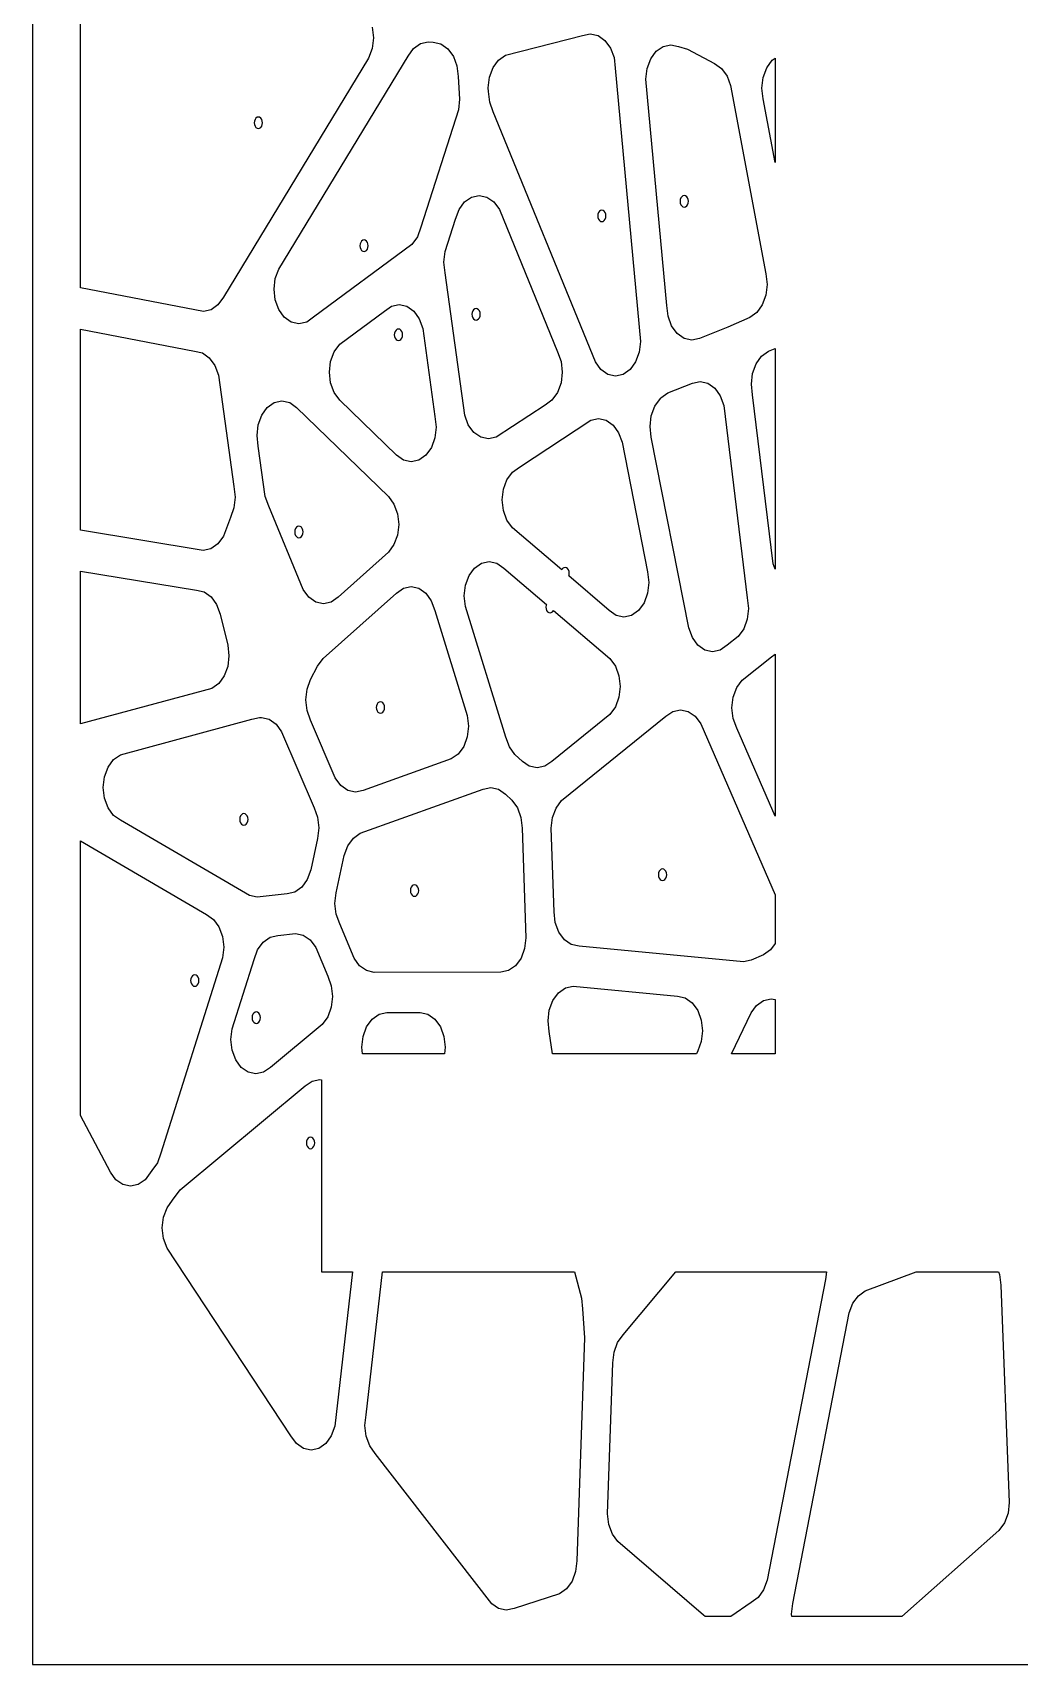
# Model space of a CAD drawing. Header units: metres. Extents: x 5 to 4553, y 5 to 890.
# Drawn here: x 2867 to 3176, y 5 to 516 of the extents above; entities that cross this region are included whole.
import ezdxf

# ---------------------------------------------------------------- set-up
doc = ezdxf.new("R2010")
doc.units = ezdxf.units.M

msp = doc.modelspace()

# ---------------------------------------------------------------- linework, layer by layer
for p, q in [((2867, 890), (2867, 5)), ((2882, 435.914), (2882, 546.756)), ((2973.27, 517.437), (2973.65, 514.1)), ((2973.65, 514.1), (2973.27, 510.763)), ((2984.52, 508.448), (2986.25, 510.837)), ((2986.25, 510.837), (2988.42, 512.371)), ((2988.42, 512.371), (2990.83, 512.9)), ((2990.83, 512.9), (2992.37, 512.794)), ((2992.37, 512.794), (2994.78, 512.265)), ((2994.78, 512.265), (2996.96, 510.731)), ((3014.99, 508.736), (3039.14, 514.881)), ((3039.14, 514.881), (3041.55, 515.41)), ((3041.55, 515.41), (3043.96, 514.881)), ((3043.96, 514.881), (3046.13, 513.347)), ((3046.13, 513.347), (3047.86, 510.958)), ((3047.86, 510.958), (3048.97, 507.947)), ((3062.18, 509.931), (3064.35, 511.465)), ((3064.35, 511.465), (3066.76, 511.994)), ((3066.76, 511.994), (3069.17, 511.465)), ((3069.17, 511.465), (3071.92, 510.549)), ((2972.16, 507.752), (2926.74, 432.92)), ((2944.05, 441.768), (2984.52, 508.448)), ((2973.27, 510.763), (2972.16, 507.752)), ((2996.96, 510.731), (2998.68, 508.342)), ((2998.68, 508.342), (2999.79, 505.331)), ((3011.09, 504.812), (3012.82, 507.202)), ((3012.82, 507.202), (3014.99, 508.736)), ((3048.97, 507.947), (3049.35, 504.61)), ((3059.35, 504.531), (3060.45, 507.542)), ((3060.45, 507.542), (3062.18, 509.931)), ((3071.92, 510.549), (3080.43, 506.115)), ((3080.43, 506.115), (3082.61, 504.581)), ((3096.75, 504.777), (3098.47, 507.167)), ((3098.47, 507.167), (3099.39, 507.816)), ((3099.39, 507.816), (3099.39, 475.074)), ((2999.79, 505.331), (3000.17, 501.994)), ((3000.17, 501.994), (3000.63, 494.952)), ((3009.6, 498.464), (3009.99, 501.802)), ((3009.99, 501.802), (3011.09, 504.812)), ((3049.35, 504.61), (3057.23, 419.044)), ((3058.96, 501.194), (3059.35, 504.531)), ((3065.5, 430.307), (3058.96, 501.194)), ((3082.61, 504.581), (3084.33, 502.192)), ((3084.33, 502.192), (3085.44, 499.181)), ((3095.26, 498.429), (3095.64, 501.767)), ((3095.64, 501.767), (3096.75, 504.777)), ((3009.68, 497.296), (3009.6, 498.464)), ((3010.06, 493.959), (3009.68, 497.296)), ((3085.44, 499.181), (3096.49, 440.256)), ((3095.64, 495.092), (3095.26, 498.429)), ((3000.25, 491.614), (2988.52, 454.889)), ((3000.63, 494.952), (3000.25, 491.614)), ((3011.17, 490.948), (3010.06, 493.959)), ((3043.12, 412.695), (3011.17, 490.948)), ((3099.39, 475.074), (3095.64, 495.092)), ((2936.42, 488.102), (2936.35, 487.546)), ((2936.35, 487.546), (2936.42, 486.99)), ((2936.6, 488.604), (2936.42, 488.102)), ((2936.42, 486.99), (2936.6, 486.488)), ((2936.89, 489.002), (2936.6, 488.604)), ((2936.6, 486.488), (2936.89, 486.09)), ((2937.25, 489.258), (2936.89, 489.002)), ((2936.89, 486.09), (2937.25, 485.834)), ((2937.65, 489.346), (2937.25, 489.258)), ((2937.25, 485.834), (2937.65, 485.746)), ((2938.05, 489.258), (2937.65, 489.346)), ((2937.65, 485.746), (2938.05, 485.834)), ((2938.42, 489.002), (2938.05, 489.258)), ((2938.05, 485.834), (2938.42, 486.09)), ((2938.7, 488.604), (2938.42, 489.002)), ((2938.42, 486.09), (2938.7, 486.488)), ((2938.89, 488.102), (2938.7, 488.604)), ((2938.7, 486.488), (2938.89, 486.99)), ((2938.95, 487.546), (2938.89, 488.102)), ((2938.89, 486.99), (2938.95, 487.546)), ((3004.36, 464.306), (3006.77, 464.835)), ((3006.77, 464.835), (3009.18, 464.306)), ((2999.35, 457.372), (3000.46, 460.383)), ((3000.46, 460.383), (3002.19, 462.772)), ((3002.19, 462.772), (3004.36, 464.306)), ((3009.18, 464.306), (3011.36, 462.772)), ((3011.36, 462.772), (3013.08, 460.383)), ((3013.08, 460.383), (3031.28, 415.821)), ((3044.38, 459.865), (3044.09, 459.466)), ((3044.74, 460.12), (3044.38, 459.865)), ((3045.15, 460.208), (3044.74, 460.12)), ((3045.55, 460.12), (3045.15, 460.208)), ((3045.91, 459.865), (3045.55, 460.12)), ((3046.2, 459.466), (3045.91, 459.865)), ((3069.71, 463.522), (3069.65, 462.966)), ((3069.65, 462.966), (3069.71, 462.41)), ((3069.89, 464.024), (3069.71, 463.522)), ((3069.71, 462.41), (3069.89, 461.908)), ((3070.18, 464.422), (3069.89, 464.024)), ((3069.89, 461.908), (3070.18, 461.51)), ((3070.54, 464.678), (3070.18, 464.422)), ((3070.18, 461.51), (3070.54, 461.254)), ((3070.95, 464.766), (3070.54, 464.678)), ((3070.54, 461.254), (3070.95, 461.166)), ((3071.35, 464.678), (3070.95, 464.766)), ((3070.95, 461.166), (3071.35, 461.254)), ((3071.71, 464.422), (3071.35, 464.678)), ((3071.35, 461.254), (3071.71, 461.51)), ((3072, 464.024), (3071.71, 464.422)), ((3071.71, 461.51), (3072, 461.908)), ((3072.18, 463.522), (3072, 464.024)), ((3072, 461.908), (3072.18, 462.41)), ((3072.25, 462.966), (3072.18, 463.522)), ((3072.18, 462.41), (3072.25, 462.966)), ((2988.52, 454.889), (2987.41, 451.878)), ((2996.11, 447.229), (2999.35, 457.372)), ((3043.91, 458.965), (3043.85, 458.408)), ((3043.85, 458.408), (3043.91, 457.852)), ((3044.09, 459.466), (3043.91, 458.965)), ((3043.91, 457.852), (3044.09, 457.35)), ((3044.09, 457.35), (3044.38, 456.952)), ((3044.38, 456.952), (3044.74, 456.697)), ((3044.74, 456.697), (3045.15, 456.608)), ((3045.15, 456.608), (3045.55, 456.697)), ((3045.55, 456.697), (3045.91, 456.952)), ((3045.91, 456.952), (3046.2, 457.35)), ((3046.38, 458.965), (3046.2, 459.466)), ((3046.2, 457.35), (3046.38, 457.852)), ((3046.45, 458.408), (3046.38, 458.965)), ((3046.38, 457.852), (3046.45, 458.408)), ((2985.69, 449.489), (2954.94, 426.683)), ((2969.48, 449.621), (2969.42, 449.065)), ((2969.67, 450.123), (2969.48, 449.621)), ((2969.95, 450.521), (2969.67, 450.123)), ((2970.32, 450.776), (2969.95, 450.521)), ((2970.72, 450.865), (2970.32, 450.776)), ((2971.12, 450.776), (2970.72, 450.865)), ((2971.48, 450.521), (2971.12, 450.776)), ((2971.77, 450.123), (2971.48, 450.521)), ((2971.95, 449.621), (2971.77, 450.123)), ((2972.02, 449.065), (2971.95, 449.621)), ((2987.41, 451.878), (2985.69, 449.489)), ((2969.42, 449.065), (2969.48, 448.508)), ((2969.48, 448.508), (2969.67, 448.007)), ((2969.67, 448.007), (2969.95, 447.608)), ((2969.95, 447.608), (2970.32, 447.353)), ((2970.32, 447.353), (2970.72, 447.265)), ((2970.72, 447.265), (2971.12, 447.353)), ((2971.12, 447.353), (2971.48, 447.608)), ((2971.48, 447.608), (2971.77, 448.007)), ((2971.77, 448.007), (2971.95, 448.508)), ((2971.95, 448.508), (2972.02, 449.065)), ((2995.73, 443.892), (2996.11, 447.229)), ((2942.94, 438.758), (2944.05, 441.768)), ((2996.11, 440.555), (2995.73, 443.892)), ((3002.24, 396.041), (2996.11, 440.555)), ((3096.49, 440.256), (3096.87, 436.918)), ((2920.43, 428.468), (2882, 435.914)), ((2942.56, 435.42), (2942.94, 438.758)), ((2942.94, 432.083), (2942.56, 435.42)), ((3096.87, 436.918), (3096.49, 433.581)), ((2925.01, 430.53), (2922.84, 428.996)), ((2926.74, 432.92), (2925.01, 430.53)), ((2944.05, 429.072), (2942.94, 432.083)), ((2945.77, 426.683), (2944.05, 429.072)), ((2977.11, 428.604), (2979.28, 430.138)), ((2979.28, 430.138), (2981.69, 430.667)), ((2981.69, 430.667), (2984.1, 430.138)), ((2984.1, 430.138), (2986.28, 428.604)), ((3005.02, 429.048), (3004.73, 428.65)), ((3005.38, 429.304), (3005.02, 429.048)), ((3005.78, 429.392), (3005.38, 429.304)), ((3006.18, 429.304), (3005.78, 429.392)), ((3006.54, 429.048), (3006.18, 429.304)), ((3006.83, 428.65), (3006.54, 429.048)), ((3065.88, 426.969), (3065.5, 430.307)), ((3095.38, 430.57), (3093.66, 428.181)), ((3096.49, 433.581), (3095.38, 430.57)), ((2922.84, 428.996), (2920.43, 428.468)), ((2947.95, 425.149), (2945.77, 426.683)), ((2950.36, 424.62), (2947.95, 425.149)), ((2952.77, 425.149), (2950.36, 424.62)), ((2954.94, 426.683), (2952.77, 425.149)), ((2963.11, 418.217), (2977.11, 428.604)), ((2986.28, 428.604), (2988, 426.215)), ((2988, 426.215), (2989.11, 423.204)), ((3004.54, 428.148), (3004.48, 427.592)), ((3004.48, 427.592), (3004.54, 427.036)), ((3004.73, 428.65), (3004.54, 428.148)), ((3004.54, 427.036), (3004.73, 426.534)), ((3004.73, 426.534), (3005.02, 426.136)), ((3005.02, 426.136), (3005.38, 425.88)), ((3005.38, 425.88), (3005.78, 425.792)), ((3005.78, 425.792), (3006.18, 425.88)), ((3006.18, 425.88), (3006.54, 426.136)), ((3006.54, 426.136), (3006.83, 426.534)), ((3007.02, 428.148), (3006.83, 428.65)), ((3006.83, 426.534), (3007.02, 427.036)), ((3007.08, 427.592), (3007.02, 428.148)), ((3007.02, 427.036), (3007.08, 427.592)), ((3066.99, 423.959), (3065.88, 426.969)), ((3068.71, 421.57), (3066.99, 423.959)), ((3091.48, 426.647), (3084.62, 423.59)), ((3093.66, 428.181), (3091.48, 426.647)), ((2882, 360.006), (2882, 422.981)), ((2882, 422.981), (2917.71, 416.061)), ((2980.27, 421.743), (2980.2, 421.186)), ((2980.2, 421.186), (2980.27, 420.63)), ((2980.45, 422.245), (2980.27, 421.743)), ((2980.27, 420.63), (2980.45, 420.128)), ((2980.74, 422.643), (2980.45, 422.245)), ((2980.45, 420.128), (2980.74, 419.73)), ((2981.1, 422.898), (2980.74, 422.643)), ((2980.74, 419.73), (2981.1, 419.475)), ((2981.5, 422.986), (2981.1, 422.898)), ((2981.1, 419.475), (2981.5, 419.386)), ((2981.91, 422.898), (2981.5, 422.986)), ((2981.5, 419.386), (2981.91, 419.475)), ((2982.27, 422.643), (2981.91, 422.898)), ((2981.91, 419.475), (2982.27, 419.73)), ((2982.56, 422.245), (2982.27, 422.643)), ((2982.27, 419.73), (2982.56, 420.128)), ((2982.74, 421.743), (2982.56, 422.245)), ((2982.56, 420.128), (2982.74, 420.63)), ((2982.8, 421.186), (2982.74, 421.743)), ((2982.74, 420.63), (2982.8, 421.186)), ((2989.11, 423.204), (2992.91, 395.579)), ((3057.23, 419.044), (3056.85, 415.706)), ((3070.89, 420.035), (3068.71, 421.57)), ((3073.3, 419.507), (3070.89, 420.035)), ((3075.71, 420.035), (3073.3, 419.507)), ((3084.62, 423.59), (3075.71, 420.035)), ((2917.71, 416.061), (2920.12, 415.532)), ((2920.12, 415.532), (2922.29, 413.998)), ((2922.29, 413.998), (2924.02, 411.609)), ((2960.27, 412.817), (2961.38, 415.828)), ((2961.38, 415.828), (2963.11, 418.217)), ((3031.28, 415.821), (3032.38, 412.81)), ((3056.85, 415.706), (3055.74, 412.695)), ((3093.45, 412.099), (3095.17, 414.488)), ((3095.17, 414.488), (3097.35, 416.022)), ((3097.35, 416.022), (3099.39, 416.933)), ((3099.39, 416.933), (3099.39, 347.812)), ((2924.02, 411.609), (2925.13, 408.598)), ((2959.89, 409.48), (2960.27, 412.817)), ((2960.27, 406.143), (2959.89, 409.48)), ((3032.38, 412.81), (3032.77, 409.473)), ((3032.77, 409.473), (3032.38, 406.136)), ((3044.85, 410.306), (3043.12, 412.695)), ((3047.02, 408.772), (3044.85, 410.306)), ((3049.43, 408.244), (3047.02, 408.772)), ((3051.84, 408.772), (3049.43, 408.244)), ((3054.02, 410.306), (3051.84, 408.772)), ((3055.74, 412.695), (3054.02, 410.306)), ((3091.96, 405.751), (3092.34, 409.088)), ((3092.34, 409.088), (3093.45, 412.099)), ((2925.13, 408.598), (2929.99, 373.717)), ((2961.38, 403.132), (2960.27, 406.143)), ((3032.38, 406.136), (3031.28, 403.125)), ((3065.85, 402.977), (3073.51, 406.035)), ((3073.51, 406.035), (3075.92, 406.564)), ((3075.92, 406.564), (3078.33, 406.035)), ((3078.33, 406.035), (3080.51, 404.501)), ((3080.51, 404.501), (3082.23, 402.112)), ((3092.34, 402.414), (3091.96, 405.751)), ((2938.73, 396.027), (2940.45, 398.416)), ((2940.45, 398.416), (2942.63, 399.95)), ((2942.63, 399.95), (2945.04, 400.479)), ((2945.04, 400.479), (2947.45, 399.95)), ((2947.45, 399.95), (2949.62, 398.416)), ((2949.62, 398.416), (2978.38, 370.578)), ((2963.11, 400.743), (2961.38, 403.132)), ((2980.91, 383.505), (2963.11, 400.743)), ((3027.38, 399.202), (3012.07, 389.107)), ((3029.55, 400.736), (3027.38, 399.202)), ((3031.28, 403.125), (3029.55, 400.736)), ((3060.63, 395.844), (3061.74, 398.854)), ((3061.74, 398.854), (3063.47, 401.244)), ((3063.47, 401.244), (3063.67, 401.443)), ((3063.67, 401.443), (3065.85, 402.977)), ((3082.23, 402.112), (3083.34, 399.101)), ((3083.34, 399.101), (3090.66, 338.864)), ((3098.76, 349.514), (3092.34, 402.414)), ((2937.62, 393.016), (2938.73, 396.027)), ((2992.91, 395.579), (2993.29, 392.242)), ((3003.35, 393.03), (3002.24, 396.041)), ((3019.36, 379.755), (3041.67, 394.471)), ((3041.67, 394.471), (3044.09, 395)), ((3044.09, 395), (3046.5, 394.471)), ((3046.5, 394.471), (3048.67, 392.937)), ((3060.25, 392.506), (3060.63, 395.844)), ((2937.24, 389.679), (2937.62, 393.016)), ((2937.62, 386.341), (2937.24, 389.679)), ((2992.91, 388.905), (2991.81, 385.894)), ((2993.29, 392.242), (2992.91, 388.905)), ((3005.07, 390.641), (3003.35, 393.03)), ((3007.25, 389.107), (3005.07, 390.641)), ((3009.66, 388.578), (3007.25, 389.107)), ((3012.07, 389.107), (3009.66, 388.578)), ((3048.67, 392.937), (3050.4, 390.548)), ((3050.4, 390.548), (3051.5, 387.537)), ((3060.63, 389.169), (3060.25, 392.506)), ((3072.38, 329.44), (3060.63, 389.169)), ((2939.83, 370.521), (2937.62, 386.341)), ((2983.08, 381.971), (2980.91, 383.505)), ((2990.08, 383.505), (2987.91, 381.971)), ((2991.81, 385.894), (2990.08, 383.505)), ((3051.5, 387.537), (3059.49, 346.942)), ((2985.49, 381.442), (2983.08, 381.971)), ((2987.91, 381.971), (2985.49, 381.442)), ((3015.46, 375.832), (3017.18, 378.221)), ((3017.18, 378.221), (3019.36, 379.755)), ((2929.99, 373.717), (2930.37, 370.379)), ((3014.35, 372.821), (3015.46, 375.832)), ((2930.37, 370.379), (2929.99, 367.042)), ((2940.94, 367.51), (2939.83, 370.521)), ((2978.38, 370.578), (2980.1, 368.189)), ((2980.1, 368.189), (2981.21, 365.178)), ((3013.97, 369.484), (3014.35, 372.821)), ((3014.35, 366.147), (3013.97, 369.484)), ((2928.88, 364.031), (2926.71, 358.16)), ((2929.99, 367.042), (2928.88, 364.031)), ((2951.7, 341.451), (2940.94, 367.51)), ((2981.21, 365.178), (2981.59, 361.841)), ((3015.46, 363.136), (3014.35, 366.147)), ((3017.18, 360.747), (3015.46, 363.136)), ((2920.4, 353.708), (2882, 360.006)), ((2926.71, 358.16), (2924.99, 355.77)), ((2949.1, 360.025), (2949.04, 359.469)), ((2949.04, 359.469), (2949.1, 358.913)), ((2949.28, 360.527), (2949.1, 360.025)), ((2949.1, 358.913), (2949.28, 358.411)), ((2949.57, 360.925), (2949.28, 360.527)), ((2949.28, 358.411), (2949.57, 358.013)), ((2949.93, 361.181), (2949.57, 360.925)), ((2949.57, 358.013), (2949.93, 357.757)), ((2950.34, 361.269), (2949.93, 361.181)), ((2949.93, 357.757), (2950.34, 357.669)), ((2950.74, 361.181), (2950.34, 361.269)), ((2950.34, 357.669), (2950.74, 357.757)), ((2951.1, 360.925), (2950.74, 361.181)), ((2950.74, 357.757), (2951.1, 358.013)), ((2951.39, 360.527), (2951.1, 360.925)), ((2951.1, 358.013), (2951.39, 358.411)), ((2951.57, 360.025), (2951.39, 360.527)), ((2951.39, 358.411), (2951.57, 358.913)), ((2951.64, 359.469), (2951.57, 360.025)), ((2951.57, 358.913), (2951.64, 359.469)), ((2981.21, 358.503), (2980.1, 355.493)), ((2981.59, 361.841), (2981.21, 358.503)), ((3032.59, 347.585), (3017.18, 360.747)), ((2922.81, 354.236), (2920.4, 353.708)), ((2924.99, 355.77), (2922.81, 354.236)), ((2978.38, 353.103), (2962.6, 339.062)), ((2980.1, 355.493), (2978.38, 353.103)), ((3003.58, 345.796), (3005.3, 348.185)), ((3005.3, 348.185), (3007.48, 349.719)), ((3007.48, 349.719), (3009.89, 350.247)), ((3009.89, 350.247), (3012.3, 349.719)), ((3012.3, 349.719), (3014.47, 348.185)), ((3014.47, 348.185), (3027.8, 336.8)), ((3032.6, 347.609), (3032.59, 347.585)), ((3032.89, 348.008), (3032.6, 347.609)), ((3033.25, 348.263), (3032.89, 348.008)), ((3033.65, 348.351), (3033.25, 348.263)), ((3034.06, 348.263), (3033.65, 348.351)), ((3034.42, 348.008), (3034.06, 348.263)), ((3034.71, 347.609), (3034.42, 348.008)), ((3034.89, 347.108), (3034.71, 347.609)), ((3099.39, 347.812), (3098.76, 349.514)), ((2882, 347.167), (2918.27, 341.217)), ((2882, 299.376), (2882, 347.167)), ((2983.05, 341.839), (2985.46, 342.368)), ((2985.46, 342.368), (2987.87, 341.839)), ((3002.09, 339.447), (3002.47, 342.785)), ((3002.47, 342.785), (3003.58, 345.796)), ((3034.79, 345.713), (3034.89, 345.995)), ((3047.48, 334.867), (3034.79, 345.713)), ((3034.95, 346.551), (3034.89, 347.108)), ((3034.89, 345.995), (3034.95, 346.551)), ((3059.49, 346.942), (3059.87, 343.605)), ((3059.87, 343.605), (3059.49, 340.267)), ((2918.27, 341.217), (2920.69, 340.689)), ((2920.69, 340.689), (2922.86, 339.155)), ((2922.86, 339.155), (2924.59, 336.766)), ((2953.43, 339.062), (2951.7, 341.451)), ((2955.6, 337.528), (2953.43, 339.062)), ((2958.01, 336.999), (2955.6, 337.528)), ((2957.89, 319.85), (2980.87, 340.305)), ((2960.42, 337.528), (2958.01, 336.999)), ((2962.6, 339.062), (2960.42, 337.528)), ((2980.87, 340.305), (2983.05, 341.839)), ((2987.87, 341.839), (2990.04, 340.305)), ((2990.04, 340.305), (2991.77, 337.916)), ((2991.77, 337.916), (2992.88, 334.905)), ((3002.47, 336.11), (3002.09, 339.447)), ((3058.38, 337.257), (3056.65, 334.867)), ((3059.49, 340.267), (3058.38, 337.257)), ((3090.66, 338.864), (3091.04, 335.526)), ((2924.59, 336.766), (2925.69, 333.755)), ((2925.69, 333.755), (2928.06, 324.069)), ((2992.88, 334.905), (3003.04, 302.018)), ((3015.11, 295.196), (3002.47, 336.11)), ((3027.7, 336.517), (3027.64, 335.961)), ((3027.64, 335.961), (3027.7, 335.404)), ((3027.8, 336.8), (3027.7, 336.517)), ((3027.7, 335.404), (3027.88, 334.903)), ((3027.88, 334.903), (3028.17, 334.504)), ((3028.17, 334.504), (3028.53, 334.249)), ((3028.53, 334.249), (3028.94, 334.161)), ((3028.94, 334.161), (3029.34, 334.249)), ((3029.34, 334.249), (3029.7, 334.504)), ((3029.7, 334.504), (3029.99, 334.903)), ((3029.99, 334.903), (3030, 334.927)), ((3030, 334.927), (3047.69, 319.819)), ((3049.66, 333.333), (3047.48, 334.867)), ((3052.07, 332.805), (3049.66, 333.333)), ((3054.48, 333.333), (3052.07, 332.805)), ((3056.65, 334.867), (3054.48, 333.333)), ((3090.66, 332.189), (3089.55, 329.178)), ((3091.04, 335.526), (3090.66, 332.189)), ((3073.49, 326.429), (3072.38, 329.44)), ((3089.55, 329.178), (3087.83, 326.789)), ((2928.06, 324.069), (2928.44, 320.732)), ((3075.21, 324.04), (3073.49, 326.429)), ((3077.39, 322.506), (3075.21, 324.04)), ((3079.8, 321.977), (3077.39, 322.506)), ((3082.21, 322.506), (3079.8, 321.977)), ((3084.38, 324.04), (3082.21, 322.506)), ((3087.83, 326.789), (3084.38, 324.04)), ((2928.06, 317.394), (2926.95, 314.383)), ((2928.44, 320.732), (2928.06, 317.394)), ((2954.02, 313.237), (2956.16, 317.46)), ((2956.16, 317.46), (2957.89, 319.85)), ((3047.69, 319.819), (3049.41, 317.43)), ((3049.41, 317.43), (3050.52, 314.419)), ((3089.1, 313.124), (3098.24, 320.42)), ((3098.24, 320.42), (3099.39, 321.268)), ((3099.39, 321.268), (3099.39, 270.466)), ((2925.23, 311.994), (2923.05, 310.46)), ((2926.95, 314.383), (2925.23, 311.994)), ((2952.92, 310.226), (2954.02, 313.237)), ((3050.52, 314.419), (3050.9, 311.082)), ((3087.38, 310.735), (3089.1, 313.124)), ((2923.05, 310.46), (2882, 299.376)), ((2952.54, 306.889), (2952.92, 310.226)), ((2952.92, 303.551), (2952.54, 306.889)), ((3050.52, 307.744), (3049.41, 304.734)), ((3050.9, 311.082), (3050.52, 307.744)), ((3085.89, 304.387), (3086.27, 307.724)), ((3086.27, 307.724), (3087.38, 310.735)), ((2935.64, 300.858), (2938.05, 301.387)), ((2938.05, 301.387), (2938.6, 301.386)), ((2938.6, 301.386), (2941.01, 300.857)), ((2954.02, 300.541), (2952.92, 303.551)), ((2974.61, 305.068), (2974.55, 304.512)), ((2974.55, 304.512), (2974.61, 303.956)), ((2974.8, 305.57), (2974.61, 305.068)), ((2974.61, 303.956), (2974.8, 303.454)), ((2975.08, 305.968), (2974.8, 305.57)), ((2974.8, 303.454), (2975.08, 303.056)), ((2975.45, 306.224), (2975.08, 305.968)), ((2975.08, 303.056), (2975.45, 302.8)), ((2975.85, 306.312), (2975.45, 306.224)), ((2975.45, 302.8), (2975.85, 302.712)), ((2976.25, 306.224), (2975.85, 306.312)), ((2975.85, 302.712), (2976.25, 302.8)), ((2976.61, 305.968), (2976.25, 306.224)), ((2976.25, 302.8), (2976.61, 303.056)), ((2976.9, 305.57), (2976.61, 305.968)), ((2976.61, 303.056), (2976.9, 303.454)), ((2977.08, 305.068), (2976.9, 305.57)), ((2976.9, 303.454), (2977.08, 303.956)), ((2977.15, 304.512), (2977.08, 305.068)), ((2977.08, 303.956), (2977.15, 304.512)), ((3003.04, 302.018), (3003.42, 298.68)), ((3047.69, 302.344), (3029.46, 287.65)), ((3032.55, 275.439), (3065.21, 301.759)), ((3049.41, 304.734), (3047.69, 302.344)), ((3065.21, 301.759), (3067.38, 303.293)), ((3067.38, 303.293), (3069.79, 303.822)), ((3069.79, 303.822), (3072.2, 303.293)), ((3072.2, 303.293), (3074.38, 301.759)), ((3074.38, 301.759), (3076.1, 299.37)), ((3086.27, 301.05), (3085.89, 304.387)), ((2894.51, 289.753), (2935.64, 300.858)), ((2941.01, 300.857), (2943.19, 299.323)), ((2943.19, 299.323), (2944.91, 296.934)), ((2944.91, 296.934), (2955.07, 273.158)), ((2961.74, 282.481), (2954.02, 300.541)), ((3003.42, 298.68), (3003.04, 295.343)), ((3076.1, 299.37), (3099.39, 245.924)), ((3087.38, 298.039), (3086.27, 301.05)), ((3099.39, 270.466), (3087.38, 298.039)), ((3001.93, 292.332), (3000.2, 289.943)), ((3003.04, 295.343), (3001.93, 292.332)), ((3016.22, 292.186), (3015.11, 295.196)), ((3017.95, 289.796), (3016.22, 292.186)), ((2890.61, 285.83), (2892.33, 288.219)), ((2892.33, 288.219), (2894.51, 289.753)), ((2998.03, 288.409), (2970.46, 278.558)), ((3000.2, 289.943), (2998.03, 288.409)), ((3020.29, 287.65), (3017.95, 289.796)), ((3022.46, 286.116), (3020.29, 287.65)), ((3024.87, 285.588), (3022.46, 286.116)), ((3027.28, 286.116), (3024.87, 285.588)), ((3029.46, 287.65), (3027.28, 286.116)), ((2889.12, 279.482), (2889.5, 282.819)), ((2889.5, 282.819), (2890.61, 285.83)), ((2963.47, 280.092), (2961.74, 282.481)), ((2889.5, 276.145), (2889.12, 279.482)), ((2890.61, 273.134), (2889.5, 276.145)), ((2965.64, 278.558), (2963.47, 280.092)), ((2968.05, 278.029), (2965.64, 278.558)), ((2970.46, 278.558), (2968.05, 278.029)), ((2969.56, 265.18), (3007.99, 278.912)), ((3007.99, 278.912), (3010.4, 279.441)), ((3010.4, 279.441), (3012.81, 278.912)), ((3012.81, 278.912), (3014.98, 277.378)), ((3014.98, 277.378), (3016.99, 275.535)), ((2892.33, 270.744), (2890.61, 273.134)), ((2894.51, 269.21), (2892.33, 270.744)), ((2932.35, 270.958), (2932.06, 270.56)), ((2932.71, 271.214), (2932.35, 270.958)), ((2933.12, 271.302), (2932.71, 271.214)), ((2933.52, 271.214), (2933.12, 271.302)), ((2933.88, 270.958), (2933.52, 271.214)), ((2934.17, 270.56), (2933.88, 270.958)), ((2955.07, 273.158), (2956.18, 270.147)), ((3016.99, 275.535), (3018.72, 273.146)), ((3018.72, 273.146), (3019.83, 270.135)), ((3029.72, 270.039), (3030.83, 273.05)), ((3030.83, 273.05), (3032.55, 275.439)), ((2934.9, 245.632), (2894.51, 269.21)), ((2931.88, 270.058), (2931.82, 269.502)), ((2931.82, 269.502), (2931.88, 268.945)), ((2932.06, 270.56), (2931.88, 270.058)), ((2931.88, 268.945), (2932.06, 268.444)), ((2932.06, 268.444), (2932.35, 268.045)), ((2932.35, 268.045), (2932.71, 267.79)), ((2932.71, 267.79), (2933.12, 267.702)), ((2933.12, 267.702), (2933.52, 267.79)), ((2933.52, 267.79), (2933.88, 268.045)), ((2933.88, 268.045), (2934.17, 268.444)), ((2934.35, 270.058), (2934.17, 270.56)), ((2934.17, 268.444), (2934.35, 268.945)), ((2934.42, 269.502), (2934.35, 270.058)), ((2934.35, 268.945), (2934.42, 269.502)), ((2956.18, 270.147), (2956.56, 266.81)), ((2956.56, 266.81), (2956.18, 263.472)), ((3019.83, 270.135), (3020.21, 266.798)), ((3020.21, 266.798), (3021.36, 232.432)), ((3029.34, 266.702), (3029.72, 270.039)), ((3030.21, 240.57), (3029.34, 266.702)), ((2882, 176.839), (2882, 262.752)), ((2882, 262.752), (2921.42, 239.74)), ((2956.18, 263.472), (2954.05, 253.684)), ((2964.55, 258.246), (2965.66, 261.256)), ((2965.66, 261.256), (2967.38, 263.646)), ((2967.38, 263.646), (2969.56, 265.18)), ((2961.99, 246.489), (2964.55, 258.246)), ((2952.94, 250.674), (2951.22, 248.284)), ((2954.05, 253.684), (2952.94, 250.674)), ((3062.92, 252.743), (3062.86, 252.186)), ((3062.86, 252.186), (3062.92, 251.63)), ((3063.11, 253.244), (3062.92, 252.743)), ((3062.92, 251.63), (3063.11, 251.128)), ((3063.4, 253.643), (3063.11, 253.244)), ((3063.11, 251.128), (3063.4, 250.73)), ((3063.76, 253.898), (3063.4, 253.643)), ((3063.4, 250.73), (3063.76, 250.474)), ((3064.16, 253.986), (3063.76, 253.898)), ((3063.76, 250.474), (3064.16, 250.386)), ((3064.56, 253.898), (3064.16, 253.986)), ((3064.16, 250.386), (3064.56, 250.474)), ((3064.92, 253.643), (3064.56, 253.898)), ((3064.56, 250.474), (3064.92, 250.73)), ((3065.21, 253.244), (3064.92, 253.643)), ((3064.92, 250.73), (3065.21, 251.128)), ((3065.4, 252.743), (3065.21, 253.244)), ((3065.21, 251.128), (3065.4, 251.63)), ((3065.46, 252.186), (3065.4, 252.743)), ((3065.4, 251.63), (3065.46, 252.186)), ((2937.31, 245.103), (2934.9, 245.632)), ((2946.63, 246.222), (2937.31, 245.103)), ((2949.04, 246.75), (2946.63, 246.222)), ((2951.22, 248.284), (2949.04, 246.75)), ((2961.61, 243.152), (2961.99, 246.489)), ((2985.29, 247.769), (2985.23, 247.213)), ((2985.23, 247.213), (2985.29, 246.657)), ((2985.48, 248.271), (2985.29, 247.769)), ((2985.29, 246.657), (2985.48, 246.155)), ((2985.76, 248.669), (2985.48, 248.271)), ((2985.48, 246.155), (2985.76, 245.757)), ((2986.13, 248.925), (2985.76, 248.669)), ((2985.76, 245.757), (2986.13, 245.501)), ((2986.53, 249.013), (2986.13, 248.925)), ((2986.13, 245.501), (2986.53, 245.413)), ((2986.93, 248.925), (2986.53, 249.013)), ((2986.53, 245.413), (2986.93, 245.501)), ((2987.29, 248.669), (2986.93, 248.925)), ((2986.93, 245.501), (2987.29, 245.757)), ((2987.58, 248.271), (2987.29, 248.669)), ((2987.29, 245.757), (2987.58, 246.155)), ((2987.76, 247.769), (2987.58, 248.271)), ((2987.58, 246.155), (2987.76, 246.657)), ((2987.83, 247.213), (2987.76, 247.769)), ((2987.76, 246.657), (2987.83, 247.213)), ((3099.39, 245.924), (3099.39, 230.685)), ((2961.99, 239.815), (2961.61, 243.152)), ((3030.59, 237.232), (3030.21, 240.57)), ((2921.42, 239.74), (2923.6, 238.206)), ((2923.6, 238.206), (2925.32, 235.817)), ((2925.32, 235.817), (2926.43, 232.806)), ((2963.1, 236.804), (2961.99, 239.815)), ((2967.6, 226.069), (2963.1, 236.804)), ((3031.7, 234.222), (3030.59, 237.232)), ((2926.43, 232.806), (2926.81, 229.469)), ((2937.41, 228.692), (2939.13, 231.081)), ((2939.13, 231.081), (2941.31, 232.615)), ((2941.31, 232.615), (2943.72, 233.144)), ((2943.72, 233.144), (2949.29, 233.813)), ((2949.29, 233.813), (2951.7, 233.284)), ((2951.7, 233.284), (2953.88, 231.75)), ((2953.88, 231.75), (2955.6, 229.361)), ((3021.36, 232.432), (3020.98, 229.094)), ((3033.43, 231.832), (3031.7, 234.222)), ((3035.6, 230.298), (3033.43, 231.832)), ((3038.01, 229.77), (3035.6, 230.298)), ((3099.39, 230.685), (3097.93, 228.666)), ((2926.43, 226.131), (2907.17, 164.968)), ((2926.81, 229.469), (2926.43, 226.131)), ((2929.45, 203.941), (2936.3, 225.681)), ((2936.3, 225.681), (2937.41, 228.692)), ((2955.6, 229.361), (2959.36, 220.39)), ((2969.32, 223.68), (2967.6, 226.069)), ((3019.87, 226.083), (3018.14, 223.694)), ((3020.98, 229.094), (3019.87, 226.083)), ((3089.46, 224.87), (3038.01, 229.77)), ((3091.87, 225.399), (3089.46, 224.87)), ((3095.76, 227.132), (3091.87, 225.399)), ((3097.93, 228.666), (3095.76, 227.132)), ((2916.7, 220.111), (2916.52, 219.61)), ((2916.99, 220.51), (2916.7, 220.111)), ((2917.35, 220.765), (2916.99, 220.51)), ((2917.76, 220.853), (2917.35, 220.765)), ((2918.16, 220.765), (2917.76, 220.853)), ((2918.52, 220.51), (2918.16, 220.765)), ((2918.81, 220.111), (2918.52, 220.51)), ((2918.99, 219.61), (2918.81, 220.111)), ((2959.36, 220.39), (2960.47, 217.38)), ((2971.5, 222.146), (2969.32, 223.68)), ((2973.91, 221.617), (2971.5, 222.146)), ((3013.56, 221.632), (2973.91, 221.617)), ((3015.97, 222.16), (3013.56, 221.632)), ((3018.14, 223.694), (3015.97, 222.16)), ((2916.52, 219.61), (2916.46, 219.053)), ((2916.46, 219.053), (2916.52, 218.497)), ((2916.52, 218.497), (2916.7, 217.995)), ((2916.7, 217.995), (2916.99, 217.597)), ((2916.99, 217.597), (2917.35, 217.341)), ((2917.35, 217.341), (2917.76, 217.253)), ((2917.76, 217.253), (2918.16, 217.341)), ((2918.16, 217.341), (2918.52, 217.597)), ((2918.52, 217.597), (2918.81, 217.995)), ((2918.81, 217.995), (2918.99, 218.497)), ((2919.06, 219.053), (2918.99, 219.61)), ((2918.99, 218.497), (2919.06, 219.053)), ((2960.47, 217.38), (2960.85, 214.042)), ((3029.83, 212.816), (3031.55, 215.205)), ((3031.55, 215.205), (3033.73, 216.739)), ((3033.73, 216.739), (3036.14, 217.268)), ((3036.14, 217.268), (3068.87, 214.151)), ((2960.47, 210.705), (2959.36, 207.694)), ((2960.85, 214.042), (2960.47, 210.705)), ((3028.34, 206.468), (3028.72, 209.805)), ((3028.72, 209.805), (3029.83, 212.816)), ((3068.87, 214.151), (3071.28, 213.622)), ((3071.28, 213.622), (3073.45, 212.088)), ((3073.45, 212.088), (3075.18, 209.699)), ((3075.18, 209.699), (3076.29, 206.688)), ((3091.89, 208.903), (3093.61, 211.292)), ((3093.61, 211.292), (3095.79, 212.826)), ((3095.79, 212.826), (3098.2, 213.354)), ((3098.2, 213.354), (3099.39, 213.093)), ((3099.39, 213.093), (3099.39, 196.15)), ((2935.76, 207.992), (2935.7, 207.436)), ((2935.7, 207.436), (2935.76, 206.879)), ((2935.95, 208.494), (2935.76, 207.992)), ((2935.76, 206.879), (2935.95, 206.378)), ((2936.24, 208.892), (2935.95, 208.494)), ((2935.95, 206.378), (2936.24, 205.979)), ((2936.6, 209.148), (2936.24, 208.892)), ((2936.24, 205.979), (2936.6, 205.724)), ((2937, 209.236), (2936.6, 209.148)), ((2936.6, 205.724), (2937, 205.636)), ((2937.4, 209.148), (2937, 209.236)), ((2937, 205.636), (2937.4, 205.724)), ((2937.76, 208.892), (2937.4, 209.148)), ((2937.4, 205.724), (2937.76, 205.979)), ((2938.05, 208.494), (2937.76, 208.892)), ((2937.76, 205.979), (2938.05, 206.378)), ((2938.24, 207.992), (2938.05, 208.494)), ((2938.05, 206.378), (2938.24, 206.879)), ((2938.3, 207.436), (2938.24, 207.992)), ((2938.24, 206.879), (2938.3, 207.436)), ((2957.64, 205.305), (2941.46, 191.866)), ((2959.36, 207.694), (2957.64, 205.305)), ((2970.42, 201.556), (2971.53, 204.567)), ((2971.53, 204.567), (2973.26, 206.956)), ((2973.26, 206.956), (2975.43, 208.49)), ((2975.43, 208.49), (2977.84, 209.019)), ((2977.84, 209.019), (2988.3, 209.023)), ((2988.3, 209.023), (2990.71, 208.494)), ((2990.71, 208.494), (2992.89, 206.96)), ((2992.89, 206.96), (2994.61, 204.571)), ((2994.61, 204.571), (2995.72, 201.56)), ((3028.72, 203.13), (3028.34, 206.468)), ((3076.29, 206.688), (3076.67, 203.351)), ((3085.73, 196.15), (3091.89, 208.903)), ((2929.07, 200.604), (2929.45, 203.941)), ((2929.45, 197.266), (2929.07, 200.604)), ((2970.04, 198.219), (2970.42, 201.556)), ((2995.72, 201.56), (2996.1, 198.223)), ((3029.66, 196.15), (3028.72, 203.13)), ((3076.29, 200.013), (3075.18, 197.003)), ((3076.67, 203.351), (3076.29, 200.013)), ((2930.56, 194.256), (2929.45, 197.266)), ((2932.29, 191.866), (2930.56, 194.256)), ((2970.28, 196.15), (2970.04, 198.219)), ((2995.86, 196.15), (2970.28, 196.15)), ((2996.1, 198.223), (2995.86, 196.15)), ((3074.77, 196.15), (3029.66, 196.15)), ((3075.18, 197.003), (3074.77, 196.15)), ((3099.39, 196.15), (3085.73, 196.15)), ((2934.46, 190.332), (2932.29, 191.866)), ((2936.87, 189.804), (2934.46, 190.332)), ((2939.28, 190.332), (2936.87, 189.804)), ((2941.46, 191.866), (2939.28, 190.332)), ((2913.16, 153.577), (2952.28, 186.065)), ((2952.28, 186.065), (2954.45, 187.599)), ((2954.45, 187.599), (2956.86, 188.128)), ((2956.86, 188.128), (2957.41, 188.007)), ((2957.41, 188.007), (2957.41, 127.857)), ((2891.35, 159.091), (2882, 176.839)), ((2952.75, 168.774), (2952.69, 168.217)), ((2952.94, 169.275), (2952.75, 168.774)), ((2953.23, 169.674), (2952.94, 169.275)), ((2953.59, 169.929), (2953.23, 169.674)), ((2953.99, 170.017), (2953.59, 169.929)), ((2954.39, 169.929), (2953.99, 170.017)), ((2954.75, 169.674), (2954.39, 169.929)), ((2955.04, 169.275), (2954.75, 169.674)), ((2955.23, 168.774), (2955.04, 169.275)), ((2955.29, 168.217), (2955.23, 168.774)), ((2907.17, 164.968), (2906.07, 161.957)), ((2952.69, 168.217), (2952.75, 167.661)), ((2952.75, 167.661), (2952.94, 167.159)), ((2952.94, 167.159), (2953.23, 166.761)), ((2953.23, 166.761), (2953.59, 166.506)), ((2953.59, 166.506), (2953.99, 166.417)), ((2953.99, 166.417), (2954.39, 166.506)), ((2954.39, 166.506), (2954.75, 166.761)), ((2954.75, 166.761), (2955.04, 167.159)), ((2955.04, 167.159), (2955.23, 167.661)), ((2955.23, 167.661), (2955.29, 168.217)), ((2893.07, 156.701), (2891.35, 159.091)), ((2904.34, 159.568), (2902.24, 156.701)), ((2906.07, 161.957), (2904.34, 159.568)), ((2895.25, 155.167), (2893.07, 156.701)), ((2897.66, 154.639), (2895.25, 155.167)), ((2900.07, 155.167), (2897.66, 154.639)), ((2902.24, 156.701), (2900.07, 155.167)), ((2910.79, 150.343), (2913.16, 153.577)), ((2909.07, 147.954), (2910.79, 150.343)), ((2907.58, 141.606), (2907.96, 144.943)), ((2907.96, 144.943), (2909.07, 147.954)), ((2907.96, 138.268), (2907.58, 141.606)), ((2909.07, 135.258), (2907.96, 138.268)), ((2947.85, 76.543), (2909.07, 135.258)), ((2957.41, 127.857), (2967.12, 127.857)), ((2967.12, 127.857), (2961.57, 79.5536)), ((2971.39, 83.1077), (2976.53, 127.857)), ((2976.53, 127.857), (3036.63, 127.857)), ((3036.63, 127.857), (3038.75, 119.67)), ((3051.8, 108.115), (3068.31, 127.857)), ((3068.31, 127.857), (3115.48, 127.857)), ((3115.48, 127.857), (3115.21, 125.484)), ((3127.62, 121.939), (3143.5, 127.857)), ((3143.5, 127.857), (3169.33, 127.857)), ((3169.33, 127.857), (3169.65, 127.006)), ((3115.21, 125.484), (3096.9, 31.3397)), ((3169.65, 127.006), (3170.03, 123.668)), ((3170.03, 123.668), (3172.67, 55.6327)), ((3038.75, 119.67), (3039.13, 116.333)), ((3122.61, 115.005), (3123.72, 118.015)), ((3123.72, 118.015), (3125.45, 120.405)), ((3125.45, 120.405), (3127.62, 121.939)), ((3039.13, 116.333), (3039.73, 107.164)), ((3104.93, 24.052), (3122.61, 115.005)), ((3050.08, 105.725), (3051.8, 108.115)), ((3039.73, 107.164), (3037.31, 37.3706)), ((3048.59, 99.3772), (3048.97, 102.715)), ((3048.97, 102.715), (3050.08, 105.725)), ((3046.95, 52.1498), (3048.59, 99.3772)), ((2971.01, 79.7703), (2971.39, 83.1077)), ((2961.57, 79.5536), (2960.47, 76.543)), ((2971.39, 76.4329), (2971.01, 79.7703)), ((2949.57, 74.1537), (2947.85, 76.543)), ((2951.75, 72.6196), (2949.57, 74.1537)), ((2954.16, 72.091), (2951.75, 72.6196)), ((2956.57, 72.6196), (2954.16, 72.091)), ((2958.74, 74.1537), (2956.57, 72.6196)), ((2960.47, 76.543), (2958.74, 74.1537)), ((2972.5, 73.4222), (2971.39, 76.4329)), ((2974.22, 71.0329), (2972.5, 73.4222)), ((3010.68, 23.9846), (2974.22, 71.0329)), ((3047.33, 48.8124), (3046.95, 52.1498)), ((3172.29, 52.2953), (3171.18, 49.2846)), ((3172.67, 55.6327), (3172.29, 52.2953)), ((3048.44, 45.8017), (3047.33, 48.8124)), ((3169.46, 46.8953), (3139.06, 20)), ((3171.18, 49.2846), (3169.46, 46.8953)), ((3050.17, 43.4124), (3048.44, 45.8017)), ((3076.95, 20.3907), (3050.17, 43.4124)), ((3037.31, 37.3706), (3036.93, 34.0332)), ((3035.82, 31.0225), (3034.1, 28.6332)), ((3036.93, 34.0332), (3035.82, 31.0225)), ((3096.9, 31.3397), (3095.79, 28.329)), ((3031.92, 27.0992), (3017.67, 22.4506)), ((3034.1, 28.6332), (3031.92, 27.0992)), ((3094.07, 25.9397), (3091.89, 24.4056)), ((3095.79, 28.329), (3094.07, 25.9397)), ((3012.85, 22.4506), (3010.68, 23.9846)), ((3015.26, 21.922), (3012.85, 22.4506)), ((3017.67, 22.4506), (3015.26, 21.922)), ((3091.89, 24.4056), (3085.58, 20)), ((3104.55, 20.7146), (3104.93, 24.052)), ((3104.63, 20), (3104.55, 20.7146)), ((3077.5, 20), (3076.95, 20.3907)), ((3085.58, 20), (3077.5, 20)), ((3139.06, 20), (3104.63, 20)), ((2867, 5), (3387, 5))]:
    msp.add_line(p, q)

doc.saveas('drawing.dxf')
